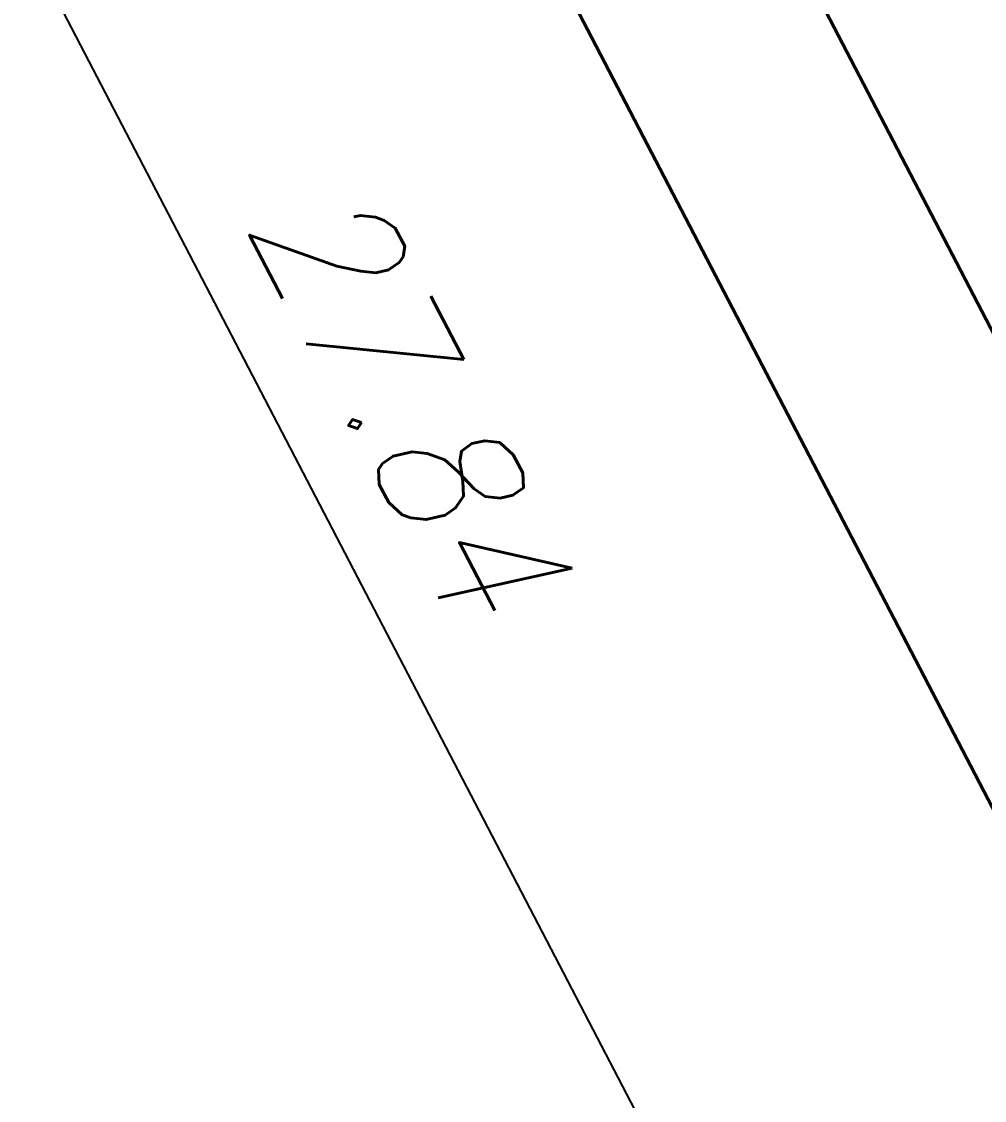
# Model space of a CAD drawing. Header units: millimetres. Extents: x 1865 to 2133, y 1062 to 1142.
# Drawn here: x 1910.91 to 1911.567, y 1078.544 to 1079.281 of the extents above; entities that cross this region are included whole.
import ezdxf

# ---------------------------------------------------------------- set-up
doc = ezdxf.new("R2010")
doc.units = ezdxf.units.MM
doc.header["$PDMODE"] = 35
doc.linetypes.add('HIDDEN', pattern=[0.375, 0.25, -0.125])
doc.layers.add('Cota', color=7, linetype='Continuous', lineweight=9)
doc.layers.add('Plarga', color=7, linetype='Continuous', lineweight=40)
doc.styles.add('romans15', font='romans.shx', dxfattribs={"width": 0.9, "oblique": 15})
doc.dimstyles.new('COTA_50', dxfattribs={"dimscale": 0.5, "dimtxt": 0.181, "dimasz": 0.193, "dimexe": 0.18, "dimexo": 0.15, "dimgap": 0.085, "dimtad": 1, "dimzin": 4, "dimdsep": 46, "dimtxsty": 'romans15', "dimblk1": 'OBLIQUE', "dimblk2": 'OBLIQUE', "dimsah": 1, "dimcen": 0.09, "dimclrd": 256, "dimclre": 256, "dimclrt": 256, "dimadec": 0, "dimazin": 0, "dimtfac": 1, "dimtmove": 2, "dimatfit": 3, "dimldrblk": 'NONE', "dimfxl": 1, "dimtolj": 1, "dimtzin": 1, "dimarcsym": 0})

# ---------------------------------------------------------------- blocks, each defined once
blk = doc.blocks.new('_OBLIQUE')
at = {"color": 0, "linetype": 'ByBlock'}
blk.add_line((-0.5, -0.5), (0.5, 0.5), dxfattribs=at)
blk = doc.blocks.new('*D625')
at = {"layer": 'Cota', "lineweight": -2, "transparency": 16777216}
for p, q in [((1904.88081, 1091.44464), (1904.5906, 1091.29366)), ((1904.67044, 1091.3352), (1917.52044, 1066.6352)), ((1917.73081, 1066.74464), (1917.4406, 1066.59366))]:
    blk.add_line(p, q, dxfattribs=at)
at = {"layer": 'Defpoints', "color": 0, "transparency": 16777216}
for p in [(1904.94735, 1091.47926), (1917.79735, 1066.77926), (1917.52044, 1066.6352)]:
    blk.add_point(p, dxfattribs=at)
at = {"layer": 'Cota', "lineweight": -2, "transparency": 16777216, "xscale": 0.0965, "yscale": 0.0965, "zscale": 0.0965}
for p, rotation in [((1904.67044, 1091.3352), 117.4853861439191), ((1917.52044, 1066.6352), 297.4853861439191)]:
    blk.add_blockref('_OBLIQUE', p, dxfattribs=dict(at, rotation=rotation))
at = {"layer": 'Cota', "transparency": 16777216, "insert": (1911.17329, 1079.0257), "char_height": 0.0905, "attachment_point": 5, "rotation": 297.48539, "style": 'romans15'}
blk.add_mtext('\\A1;27.84', dxfattribs=at)
blk = doc.blocks.new('_None')

msp = doc.modelspace()

# ---------------------------------------------------------------- linework, layer by layer
at = {"lineweight": 5}
msp.add_lwpolyline([(1903.42665, 1094.4023), (1917.79735, 1066.77926), (1933.94735, 1066.77926)], dxfattribs=at)
at = {"linetype": 'HIDDEN', "lineweight": 5, "ltscale": 0.7}
msp.add_lwpolyline([(1910.94505, 1079.9506), (1913.14069, 1081.09287), (1915.54061, 1076.4798), (1913.34496, 1075.33753), (1910.94505, 1079.9506)], dxfattribs=at)
at = {"layer": 'Cota'}
for points in [[(1911.51656, 1079.17706), (1911.21657, 1079.75369)], [(1911.7704, 1078.68914), (1911.51656, 1079.17706)]]:
    msp.add_lwpolyline(points, dxfattribs=at)
at = {"layer": 'Plarga'}
msp.add_lwpolyline([(1912.1037, 1080.21522), (1912.31139, 1079.81601), (1912.44446, 1079.88524), (1912.16754, 1080.41751), (1911.01428, 1079.81753), (1911.70656, 1078.48684), (1912.10577, 1078.69453), (1912.03654, 1078.8276), (1911.7704, 1078.68914), (1911.21657, 1079.75369)], close=True, dxfattribs=at)

# ---------------------------------------------------------------- dimensions: what is measured, and where the dimension line sits
at = {"layer": 'Cota'}
dim = msp.add_aligned_dim(p1=(1904.94735, 1091.47926), p2=(1917.79735, 1066.77926), distance=-0.31214, dimstyle='COTA_50', dxfattribs=at)
dim.commit()
dim.dimension.update_dxf_attribs({"geometry": '*D625', "text_midpoint": (1911.17329, 1079.0257)})

doc.saveas('drawing.dxf')
